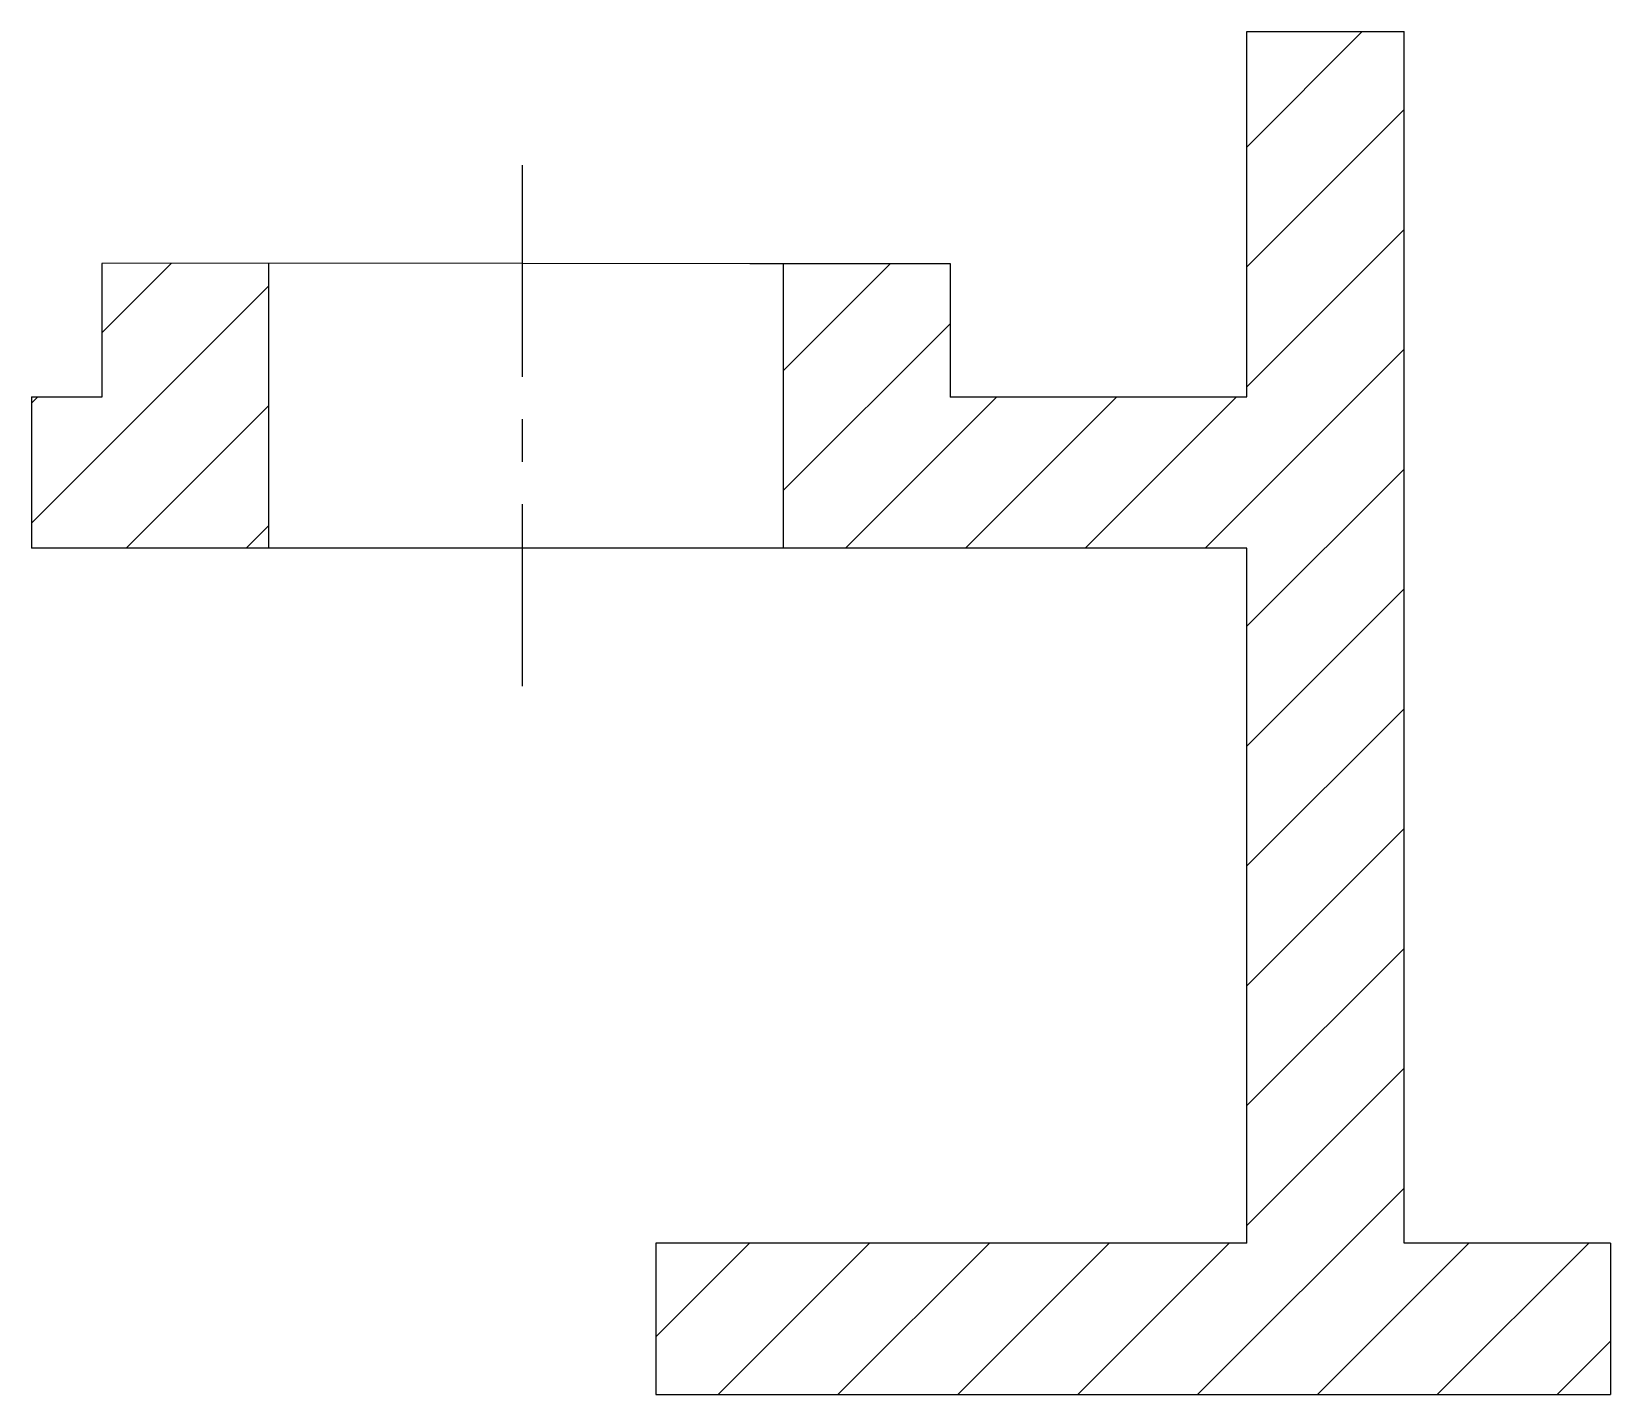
# Model space of a CAD drawing. Header units: millimetres. Extents: x -137 to 99, y 19 to 224.
import ezdxf

# ---------------------------------------------------------------- set-up
doc = ezdxf.new("R2010")
doc.units = ezdxf.units.MM
doc.linetypes.add('CENTER', pattern=[50.8, 31.75, -6.35, 6.35, -6.35])
doc.layers.add('点画线', color=1, linetype='CENTER')
doc.layers.add('细实线', color=5, linetype='Continuous')

msp = doc.modelspace()

# ---------------------------------------------------------------- hatches: boundary and pattern name
at = {"layer": '细实线'}
h = msp.add_hatch(dxfattribs=at)
h.set_pattern_fill('ANSI31', color=256, scale=4, style=0)
h.paths.add_polyline_path([(68.23, 223.61), (44.66, 223.61), (44.66, 168.87), (0.2, 168.87), (0.2, 188.83), (-24.8, 188.83), (-24.8, 168.8), (-24.8, 146.18), (44.66, 146.18), (44.66, 42.02), (-43.86, 42.02), (-43.86, 19.33), (99.15, 19.33), (99.15, 42.02), (68.23, 42.02)])
h.paths.add_polyline_path([(-101.9, 188.86), (-126.9, 188.83), (-126.9, 168.87), (-137.42, 168.87), (-137.42, 146.18), (-101.9, 146.18), (-101.9, 168.8)])

# ---------------------------------------------------------------- linework, layer by layer
for p, q in [((44.66, 223.61), (68.23, 223.61)), ((44.66, 168.87), (44.66, 223.61)), ((68.23, 42.02), (68.23, 223.61)), ((-63.91, 188.9), (-126.9, 188.83)), ((-126.9, 188.83), (-126.9, 168.8)), ((-63.91, 188.9), (-101.9, 188.83)), ((-101.9, 188.83), (-101.9, 168.8)), ((-63.91, 188.9), (-29.8, 188.83)), ((-63.91, 188.9), (-24.8, 188.83)), ((-29.8, 188.83), (0.2, 188.83)), ((-24.8, 188.83), (-24.8, 168.8)), ((0.2, 188.83), (0.2, 168.8)), ((-137.42, 168.87), (-137.42, 146.18)), ((-137.42, 168.87), (-126.9, 168.87)), ((-101.9, 168.8), (-101.9, 146.18)), ((-24.8, 168.8), (-24.8, 146.18)), ((0.2, 168.87), (44.66, 168.87)), ((44.66, 146.18), (-137.42, 146.18)), ((44.66, 42.02), (44.66, 146.18)), ((-43.86, 42.02), (-43.86, 19.33)), ((44.66, 42.02), (-43.86, 42.02)), ((99.15, 42.02), (68.23, 42.02)), ((99.15, 42.02), (99.15, 19.33)), ((-43.86, 19.33), (99.15, 19.33))]:
    msp.add_line(p, q)
at = {"layer": '点画线'}
msp.add_line((-63.91, 203.59), (-63.91, 125.48), dxfattribs=at)

doc.saveas('drawing.dxf')
